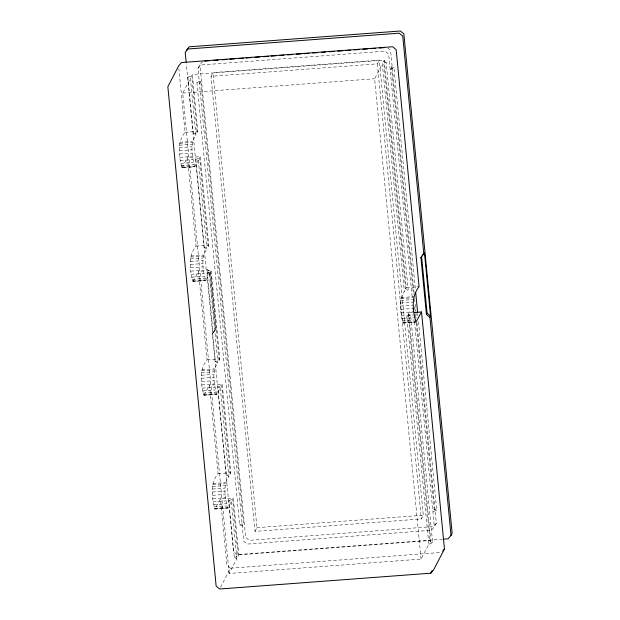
<?xml version="1.0" encoding="UTF-8"?>
<svg xmlns="http://www.w3.org/2000/svg" width="620" height="620" viewBox="0 0 620 620"><rect width="100%" height="100%" fill="white"/><g stroke="black" fill="none" stroke-linecap="round" stroke-linejoin="round"><path stroke-width="0.46" stroke-dasharray="3.1 2.33" d="M428.808 544.197L432.644 542.717L410.642 315.177L406.798 316.657L428.808 544.197L421.081 559.093L229.144 573.469L236.863 558.573L234.313 557.574L228.811 500.689L231.345 501.689L227.749 508.106C225.145 498.069 222.495 485.638 228.896 476.408L226.362 475.4L217.806 386.911L220.325 387.919L216.721 394.336C214.109 384.307 211.467 371.861 217.876 362.638L215.365 361.631L206.801 273.141L209.32 274.149L205.701 280.565C203.081 270.537 200.431 258.075 206.879 248.86L204.36 247.861L195.804 159.371L198.353 160.371L194.765 166.788L181.97 167.749C178.762 156.317 176.793 142.352 185.047 132.324L178.909 68.843M194.765 166.788C192.161 156.751 189.511 144.321 195.912 135.09L190.41 78.205L187.852 77.198L193.355 134.091L195.912 135.09M205.701 280.565L192.975 281.519C189.767 270.088 187.79 256.13 196.052 246.094L187.488 157.604L200.283 156.651L208.769 245.14L208.165 246.38L204.36 247.861M216.721 394.336L203.972 395.289C200.764 383.858 198.795 369.9 207.049 359.871L198.493 271.382L211.211 270.428L219.79 358.91L219.162 360.15L215.365 361.631M227.749 508.106L214.977 509.067C211.769 497.635 209.8 483.67 218.054 473.641L209.498 385.152L222.239 384.199L230.826 472.68L230.183 473.928L226.362 475.4M416.005 322.113L403.209 323.074C400.605 313.038 397.955 300.607 404.356 291.377L382.346 63.829L386.19 62.349L408.193 289.897L404.356 291.377M219.162 360.15L210.606 271.661L211.211 270.428M230.183 473.928L221.611 385.438L222.239 384.199M234.313 557.574L238.15 556.093L232.632 499.209L233.267 497.969L220.503 498.922L214.977 509.067M229.144 573.469L182.691 93.093L190.41 78.205M193.355 134.091L197.199 132.602L191.696 75.718L192.34 74.477L384.276 60.109L406.286 287.649L405.643 288.889L408.193 289.897M416.935 322.873L436.302 523.156L434.372 526.884L431.481 530.278L247.225 544.081L243.714 541.159L197.989 68.371L199.927 64.651L202.817 61.248M200.748 81.057L199.462 83.545L196.904 82.538L239.692 524.985L242.249 525.993L243.536 523.505L200.748 81.057L196.904 82.538M211.001 76.314L212.931 72.587L379.277 60.132L423.289 515.22L421.36 518.94L255.014 531.402L211.001 76.314L377.347 63.852L379.277 60.132M197.199 132.602L197.842 131.363L192.34 74.477M181.97 167.749L187.488 157.604M208.165 246.38L199.64 157.891L200.283 156.651M192.975 281.519L198.493 271.382M212.404 333.653L215.303 330.251L209.8 273.366L210.444 272.126L206.933 269.204L213.047 332.413L212.404 333.653L233.492 551.715L237.003 554.636L442.347 539.261M215.303 330.251L215.946 329.011L210.444 272.126M203.972 395.289L209.498 385.152M421.081 559.093L374.627 78.725L382.346 63.829M405.643 288.889L383.633 61.349L384.276 60.109M393.964 67.781L391.406 66.782L390.12 69.262L393.964 67.781L415.4 289.494M220.511 587.334L230.423 568.207L440.588 552.474M238.15 556.093L238.793 554.854L233.267 497.969M255.014 531.402L256.944 527.674L212.931 72.587M403.209 323.074L406.798 316.657M432.644 542.717L430.094 541.717L408.084 314.177L408.727 312.929L413.3 312.589M416.206 323.19L434.194 509.229L432.907 511.709L436.751 510.229L418.477 321.3M430.094 541.717L430.737 540.477L408.727 312.929M197.989 68.371L200.888 64.976L385.144 51.173L388.655 54.095L412.308 298.685M213.047 332.413L215.946 329.011M436.302 523.156L433.411 526.558L249.155 540.353L245.644 537.439L199.927 64.651M206.801 273.141L210.606 271.661M217.806 386.911L221.611 385.438M187.852 77.198L191.696 75.718M195.804 159.371L199.64 157.891M228.811 500.689L232.632 499.209M239.692 524.985L243.536 523.505M182.691 93.093L374.627 78.725M185.047 132.324L197.842 131.363M179.901 142.251L192.696 141.298M179.606 143.328L192.401 142.368M179.42 145.189L192.216 144.227M179.343 147.707L192.146 146.754M179.397 150.722L192.192 149.769M179.56 154.024L192.355 153.062M179.831 157.379L192.626 156.418M180.195 160.565L192.991 159.603M180.614 163.362L193.417 162.409M181.079 165.587L193.874 164.633M181.536 167.082L194.331 166.121M182.342 167.532L195.137 166.578M196.052 246.094L208.769 245.14M190.898 256.021L203.631 255.068M190.611 257.099L203.337 256.145M190.425 258.959L203.143 258.005M190.348 261.485L203.073 260.532M190.394 264.492L203.12 263.547M190.565 267.794L203.283 266.84M190.836 271.149L203.554 270.196M191.2 274.335L203.918 273.381M191.619 277.14L204.337 276.187M192.076 279.356L204.802 278.411M192.541 280.852L205.259 279.899M193.347 281.31L206.072 280.356M406.286 287.649L419.081 286.696M401.132 297.577L413.935 296.624M400.846 298.654L413.641 297.693M400.66 300.514L413.455 299.553M400.582 303.041L413.377 302.079M400.636 306.048L413.432 305.094M400.799 309.349L413.594 308.388M401.07 312.705L413.865 311.744M401.435 315.89L414.23 314.937M401.853 318.696L414.648 317.735M402.31 320.912L415.106 319.959M402.775 322.408L415.571 321.454M403.581 322.865L416.377 321.904M207.049 359.871L219.79 358.91M201.903 369.799L214.652 368.846M201.616 370.869L214.357 369.915M201.422 372.728L214.171 371.775M201.353 375.255L214.094 374.302M201.399 378.27L214.14 377.317M201.57 381.563L214.311 380.61M201.841 384.919L214.582 383.966M202.197 388.104L214.946 387.151M202.624 390.91L215.365 389.957M203.081 393.134L215.822 392.181M203.538 394.63L216.287 393.677M204.352 395.079L217.093 394.126M218.054 473.641L230.826 472.68M212.908 483.569L225.68 482.616M212.613 484.639L225.386 483.685M212.428 486.506L225.2 485.545M212.358 489.025L225.122 488.072M212.404 492.04L225.176 491.087M212.567 495.334L225.339 494.38M212.846 498.689L225.61 497.736M213.203 501.882L225.975 500.921M213.629 504.68L226.393 503.727M214.086 506.904L226.858 505.951M214.543 508.4L227.315 507.447M215.349 508.85L228.121 507.896M256.944 527.674L423.289 515.22M238.793 554.854L430.737 540.477M383.633 61.349L386.19 62.349M408.084 314.177L410.642 315.177M434.194 509.229L436.751 510.229M387.779 48.035L390.585 50.375L414.144 293.988M209.8 273.366L206.29 270.444L186.318 63.906M230.423 568.207L226.92 565.293L220.503 498.922M417.733 313.588L417.919 315.518M414.61 298.801L415.818 311.317M415.911 312.286L416.469 318.06M391.406 66.782L413.408 294.275M414.617 306.807L414.989 310.659M415.361 314.518L415.64 317.409M414.54 321.819L434.372 526.884M377.347 63.852L421.36 518.94M198.353 160.371L206.879 248.86M209.32 274.149L217.876 362.638M220.325 387.919L228.896 476.408M231.345 501.689L236.863 558.573"/><path stroke-width="0.93" d="M426.428 314.441L420.926 257.556L421.569 256.316L427.071 313.201L426.428 314.441L429.931 317.363L451.027 535.424L448.128 538.827L443.308 539.183M420.926 257.556L424.468 252.913L430.575 316.123L429.931 317.363M421.522 311.976L416.005 322.113C412.796 310.69 410.828 296.724 419.081 286.696L396.157 49.67L392.654 46.748L181.52 62.558L178.63 65.953L167.85 86.746L216.14 586.078L219.643 589L430.776 573.19L433.667 569.788L444.447 549.002L421.522 311.976L414.214 312.526M430.776 573.19L432.07 570.695M451.027 535.424L452.15 533.254L403.86 33.922L400.357 31L189.224 46.81L186.333 50.212M422.15 255.634L424.468 252.913M442.711 551.04L444.447 549.002M204.747 61.101L209.568 60.744M213.427 60.458L218.256 60.094M222.107 59.807L226.935 59.443M229.826 59.226L234.654 58.869M238.514 58.575L243.335 58.218M246.225 58.001L251.054 57.637M254.913 57.35L259.733 56.986M263.593 56.699L268.413 56.335M271.312 56.118L276.132 55.761M279.992 55.467L283.851 55.18M287.711 54.893L292.531 54.529M296.391 54.242L301.219 53.878M304.11 53.661L308.938 53.305M312.79 53.018L317.618 52.654M321.478 52.367L325.337 52.072M329.197 51.785L334.017 51.421M337.877 51.135L342.697 50.778M345.596 50.561L350.416 50.197M354.276 49.91L359.096 49.546M362.956 49.259L367.784 48.895M370.675 48.678L375.503 48.321M379.363 48.027L384.183 47.67M427.071 313.201L430.575 316.123M423.824 254.154L402.736 36.092L399.226 33.17L188.1 48.98L185.202 52.382L186.132 61.985M415.679 292.384L417.64 312.627M413.238 308.318L413.517 311.217"/></g></svg>
